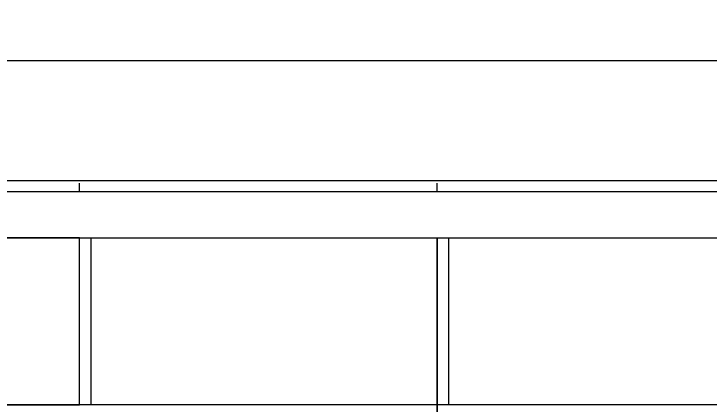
# Model space of a CAD drawing. Header units: inches. Extents: x -11 to 128, y 7 to 56.
# Drawn here: x 27.02 to 34.5, y 25.14 to 29.34 of the extents above; entities that cross this region are included whole.
import ezdxf

# ---------------------------------------------------------------- set-up
doc = ezdxf.new("R2010")
doc.units = ezdxf.units.IN
doc.header["$MEASUREMENT"] = 0
picture_1 = doc.add_image_def('image1.jpg', size_in_pixel=(1680, 1093))

msp = doc.modelspace()

# ---------------------------------------------------------------- linework, layer by layer
for p, q in [((84.3293, 28.8312), (16.6331, 28.8312)), ((16.8325, 27.5486), (84.3293, 27.5486)), ((27.7206, 27.4271), (27.7206, 27.5171)), ((31.5651, 27.4271), (31.5651, 27.5171)), ((63.2701, 27.4271), (18.8915, 27.4271)), ((19.4696, 26.9316), (63.0612, 26.9316)), ((27.7206, 26.9316), (19.4696, 26.9316)), ((19.4696, 26.9316), (31.5651, 26.9316)), ((27.7206, 25.1394), (27.7206, 26.9316)), ((27.7206, 25.5132), (27.7206, 26.9316)), ((27.8412, 26.9316), (27.8412, 25.1394)), ((31.5651, 26.9316), (31.5651, 24.7127)), ((31.5651, 24.7127), (31.5651, 26.9316)), ((31.5651, 26.9316), (35.6403, 26.9316)), ((31.5651, 25.5132), (31.5651, 26.9316)), ((31.6858, 26.9316), (31.6858, 25.1394)), ((63.0612, 25.1394), (19.4251, 25.1394)), ((24.0914, 25.1394), (27.7206, 25.1394))]:
    msp.add_line(p, q)

# ---------------------------------------------------------------- pictures from other files: only their frames are drawn
image = msp.add_image(picture_1, insert=(12.4966, 7.3772), size_in_units=(74.4025, 48.4059))
image.dxf.flags = 6

doc.saveas('drawing.dxf')
